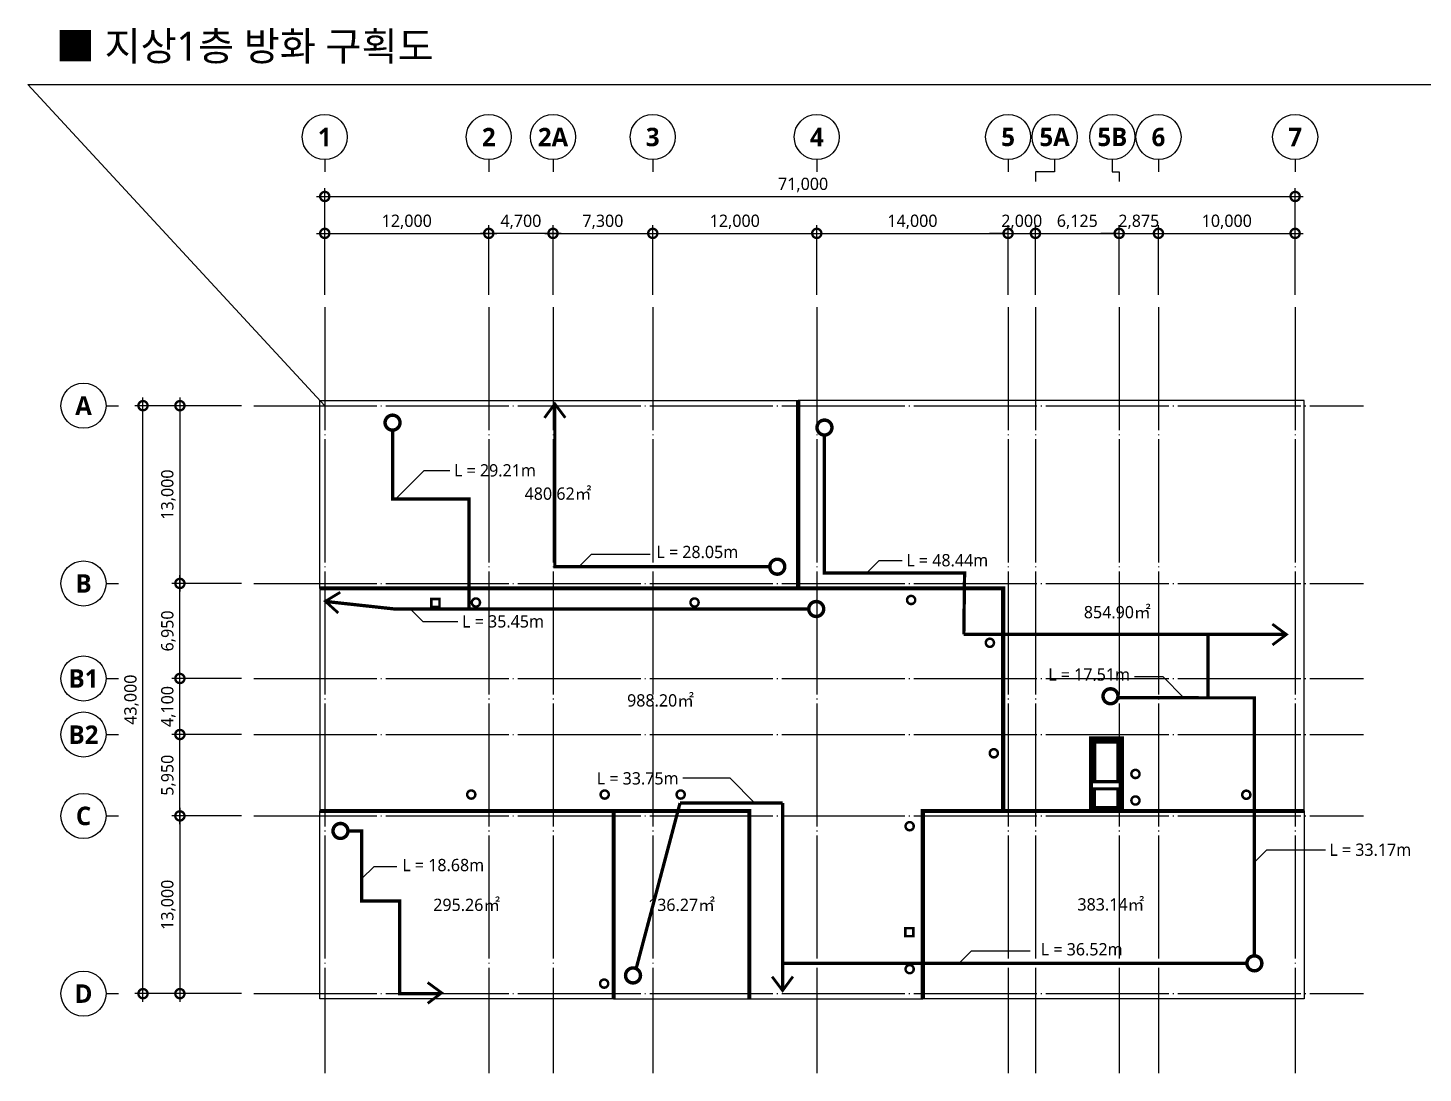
# Model space of a CAD drawing. Header units: millimetres. Extents: x 13950 to 241591, y 6300 to 171900.
# Drawn here: x 13950 to 116034, y 93593 to 170029 of the extents above; entities that cross this region are included whole.
import ezdxf
from ezdxf.enums import TextEntityAlignment as Align

# ---------------------------------------------------------------- set-up
doc = ezdxf.new("R2010")
doc.units = ezdxf.units.MM
doc.header["$LTSCALE"] = 300
for name, pattern in [('CEN-GAUN', [32.2, 30, -1, 0.2, -1]), ('CENTER', [50.800000000000004, 31.75, -6.35, 6.35, -6.35]), ('HID1-GAUN', [2.25, 1.5, -0.75]), ('HIDDEN', [0.375, 0.25, -0.125])]:
    doc.linetypes.add(name, pattern=pattern)
doc.layers.get('DEFPOINTS').update_dxf_attribs({"color": 137})
doc.layers.add('AREA', color=30, linetype='Continuous', plot=False)
for name, color, linetype in [('CEN', 1, 'CEN-GAUN'), ('DIM', 7, 'Continuous'), ('ELE-4', 4, 'Continuous'), ('SYM-BUB', 3, 'Continuous'), ('TEXT', 3, 'Continuous'), ('내화충전구조', 7, 'CEN-GAUN'), ('동선', 6, 'Continuous')]:
    doc.layers.add(name, color=color, linetype=linetype)
doc.layers.add('방화구획', color=1, linetype='Continuous', true_color=0xff0000)
doc.styles.add('$0$스타일1', font='malgun.ttf')
doc.styles.get("Standard").update_dxf_attribs({"font": 'malgun.ttf'})
doc.styles.add('스타일1', font='malgun.ttf')
doc.styles.add('스타일2', font='malgunbd.ttf')
doc.dimstyles.new('CJA', dxfattribs={"dimscale": 300, "dimtxt": 2.7, "dimasz": 1, "dimexe": 2, "dimexo": 3, "dimgap": 1, "dimtad": 1, "dimdec": 0, "dimzin": 1, "dimdsep": 46, "dimlunit": 6, "dimtxsty": '$0$스타일1', "dimblk": 'CJDOT', "dimcen": 0.09, "dimdle": 1, "dimclrd": 256, "dimclre": 256, "dimclrt": 3, "dimadec": 0, "dimazin": 0, "dimtfac": 1, "dimtdec": 0, "dimtix": 1, "dimtmove": 2, "dimatfit": 3, "dimldrblk": 'CJDOT', "dimfxl": 1, "dimtolj": 1, "dimtzin": 1, "dimarcsym": 0})

# ---------------------------------------------------------------- blocks, each defined once
blk = doc.blocks.new('_DotSmall')
at = {"color": 0, "linetype": 'ByBlock', "const_width": 0.5}
blk.add_lwpolyline([(-0.0625, 0, 1), (0.0625, 0, 1)], format="xyb", close=True, dxfattribs=at)
blk = doc.blocks.new('*D7')
at = {"layer": 'DEFPOINTS', "color": 0, "transparency": 16777216}
for p in [(106670.5488090858, 157701.5799068446), (35670.54880908557, 149601.5799068439), (106670.5488090858, 149601.5799068439)]:
    blk.add_point(p, dxfattribs=at)
at = {"layer": 'DIM', "color": 7, "lineweight": -2, "transparency": 16777216}
for p, q in [((35670.54880908557, 150501.5799068439), (35670.54880908557, 158301.5799068446)), ((106670.5488090858, 150501.5799068439), (106670.5488090858, 158301.5799068446)), ((35070.54880908557, 157701.5799068446), (107270.5488090858, 157701.5799068446))]:
    blk.add_line(p, q, dxfattribs=at)
at = {"layer": 'DIM', "color": 7, "lineweight": -2, "transparency": 16777216, "xscale": 1350, "yscale": 1350, "zscale": 1350, "rotation": 180}
blk.add_blockref('_DotSmall', (35670.54880908557, 157701.5799068446), dxfattribs=at)
at = {"layer": 'DIM', "color": 7, "lineweight": -2, "transparency": 16777216, "xscale": 1350, "yscale": 1350, "zscale": 1350}
blk.add_blockref('_DotSmall', (106670.5488090858, 157701.5799068446), dxfattribs=at)
at = {"layer": 'DIM', "color": 3, "transparency": 16777216, "insert": (70670.54880908568, 158544.5146894533), "char_height": 900, "attachment_point": 5, "style": '스타일1'}
blk.add_mtext('\\A1;71,000', dxfattribs=at)
blk = doc.blocks.new('CJDOT')
blk.add_line((-2, -2.7e-15), (2, 2.7e-15))
at = {"const_width": 0.5}
blk.add_lwpolyline([(-0.25, 0, 1), (0.25, 0, 1)], format="xyb", close=True, dxfattribs=at)
blk = doc.blocks.new('*D8')
at = {"layer": 'DEFPOINTS', "color": 0, "transparency": 16777216}
for p in [(106670.5488090858, 155001.5799068439), (96670.54880908557, 149601.5799068439), (106670.5488090858, 149601.5799068439)]:
    blk.add_point(p, dxfattribs=at)
at = {"layer": 'DIM', "color": 7, "lineweight": -2, "transparency": 16777216}
for p, q in [((96670.54880908557, 150501.5799068439), (96670.54880908557, 155601.5799068439)), ((106670.5488090858, 150501.5799068439), (106670.5488090858, 155601.5799068439)), ((96070.54880908557, 155001.5799068439), (107270.5488090858, 155001.5799068439))]:
    blk.add_line(p, q, dxfattribs=at)
at = {"layer": 'DIM', "color": 7, "lineweight": -2, "transparency": 16777216, "xscale": 1350, "yscale": 1350, "zscale": 1350, "rotation": 180}
blk.add_blockref('_DotSmall', (96670.54880908557, 155001.5799068439), dxfattribs=at)
at = {"layer": 'DIM', "color": 7, "lineweight": -2, "transparency": 16777216, "xscale": 1350, "yscale": 1350, "zscale": 1350}
blk.add_blockref('_DotSmall', (106670.5488090858, 155001.5799068439), dxfattribs=at)
at = {"layer": 'DIM', "color": 3, "transparency": 16777216, "insert": (101670.5488090857, 155844.5146894526), "char_height": 900, "attachment_point": 5, "style": '스타일1'}
blk.add_mtext('\\A1;10,000', dxfattribs=at)
blk = doc.blocks.new('*D9')
at = {"layer": 'DEFPOINTS', "color": 0, "transparency": 16777216}
for p in [(85670.54880908557, 155001.5799068439), (71670.54880908557, 149601.5799068439), (85670.54880908557, 149601.5799068439)]:
    blk.add_point(p, dxfattribs=at)
at = {"layer": 'DIM', "color": 7, "lineweight": -2, "transparency": 16777216}
for p, q in [((71670.54880908557, 150501.5799068439), (71670.54880908557, 155601.5799068439)), ((85670.54880908557, 150501.5799068439), (85670.54880908557, 155601.5799068439)), ((71070.54880908557, 155001.5799068439), (86270.54880908557, 155001.5799068439))]:
    blk.add_line(p, q, dxfattribs=at)
at = {"layer": 'DIM', "color": 7, "lineweight": -2, "transparency": 16777216, "xscale": 1350, "yscale": 1350, "zscale": 1350, "rotation": 180}
blk.add_blockref('_DotSmall', (71670.54880908557, 155001.5799068439), dxfattribs=at)
at = {"layer": 'DIM', "color": 7, "lineweight": -2, "transparency": 16777216, "xscale": 1350, "yscale": 1350, "zscale": 1350}
blk.add_blockref('_DotSmall', (85670.54880908557, 155001.5799068439), dxfattribs=at)
at = {"layer": 'DIM', "color": 3, "transparency": 16777216, "insert": (78670.54880908557, 155844.5146894526), "char_height": 900, "attachment_point": 5, "style": '스타일1'}
blk.add_mtext('\\A1;14,000', dxfattribs=at)
blk = doc.blocks.new('*D10')
at = {"layer": 'DEFPOINTS', "color": 0, "transparency": 16777216}
for p in [(71670.54880908557, 155001.5799068439), (59670.54880908557, 149601.5799068439), (71670.54880908557, 149601.5799068439)]:
    blk.add_point(p, dxfattribs=at)
at = {"layer": 'DIM', "color": 7, "lineweight": -2, "transparency": 16777216}
for p, q in [((59670.54880908557, 150501.5799068439), (59670.54880908557, 155601.5799068439)), ((71670.54880908557, 150501.5799068439), (71670.54880908557, 155601.5799068439)), ((59070.54880908557, 155001.5799068439), (72270.54880908557, 155001.5799068439))]:
    blk.add_line(p, q, dxfattribs=at)
at = {"layer": 'DIM', "color": 7, "lineweight": -2, "transparency": 16777216, "xscale": 1350, "yscale": 1350, "zscale": 1350, "rotation": 180}
blk.add_blockref('_DotSmall', (59670.54880908557, 155001.5799068439), dxfattribs=at)
at = {"layer": 'DIM', "color": 7, "lineweight": -2, "transparency": 16777216, "xscale": 1350, "yscale": 1350, "zscale": 1350}
blk.add_blockref('_DotSmall', (71670.54880908557, 155001.5799068439), dxfattribs=at)
at = {"layer": 'DIM', "color": 3, "transparency": 16777216, "insert": (65670.54880908557, 155844.5146894526), "char_height": 900, "attachment_point": 5, "style": '스타일1'}
blk.add_mtext('\\A1;12,000', dxfattribs=at)
blk = doc.blocks.new('*D11')
at = {"layer": 'DEFPOINTS', "color": 0, "transparency": 16777216}
for p in [(47670.54880908557, 155001.5799068439), (35670.54880908557, 149601.5799068439), (47670.54880908557, 149601.5799068439)]:
    blk.add_point(p, dxfattribs=at)
at = {"layer": 'DIM', "color": 7, "lineweight": -2, "transparency": 16777216}
for p, q in [((35670.54880908557, 150501.5799068439), (35670.54880908557, 155601.5799068439)), ((47670.54880908557, 150501.5799068439), (47670.54880908557, 155601.5799068439)), ((35070.54880908557, 155001.5799068439), (48270.54880908557, 155001.5799068439))]:
    blk.add_line(p, q, dxfattribs=at)
at = {"layer": 'DIM', "color": 7, "lineweight": -2, "transparency": 16777216, "xscale": 1350, "yscale": 1350, "zscale": 1350, "rotation": 180}
blk.add_blockref('_DotSmall', (35670.54880908557, 155001.5799068439), dxfattribs=at)
at = {"layer": 'DIM', "color": 7, "lineweight": -2, "transparency": 16777216, "xscale": 1350, "yscale": 1350, "zscale": 1350}
blk.add_blockref('_DotSmall', (47670.54880908557, 155001.5799068439), dxfattribs=at)
at = {"layer": 'DIM', "color": 3, "transparency": 16777216, "insert": (41670.54880908557, 155844.5146894526), "char_height": 900, "attachment_point": 5, "style": '스타일1'}
blk.add_mtext('\\A1;12,000', dxfattribs=at)
blk = doc.blocks.new('NEW_BUB')
at = {"layer": 'SYM-BUB', "color": 6}
blk.add_line((0, 3.000000000000056), (0, 5.68e-14), dxfattribs=at)
blk.add_circle((0, 8.500000000000057), 5.5, dxfattribs=at)
at = {"layer": 'SYM-BUB', "color": 3, "style": '스타일2'}
blk.add_attdef('X', text='', height=4.5, dxfattribs=at).set_placement((0, 8.500000000000057), align=Align.MIDDLE)
blk = doc.blocks.new('*D12')
at = {"layer": 'DEFPOINTS', "color": 0, "transparency": 16777216}
for p in [(22370.54880908519, 142401.5799068429), (30470.54880908577, 142401.5799068429), (30470.54880908571, 99401.57990684279)]:
    blk.add_point(p, dxfattribs=at)
at = {"layer": 'DIM', "color": 7, "lineweight": -2, "transparency": 16777216}
for p, q in [((22370.5488090852, 98801.57990684279), (22370.54880908519, 143001.5799068429)), ((29570.54880908577, 142401.5799068429), (21770.54880908519, 142401.5799068429)), ((29570.54880908571, 99401.57990684279), (21770.5488090852, 99401.57990684279))]:
    blk.add_line(p, q, dxfattribs=at)
at = {"layer": 'DIM', "color": 7, "lineweight": -2, "transparency": 16777216, "xscale": 1350, "yscale": 1350, "zscale": 1350}
for p, rotation in [((22370.54880908519, 142401.5799068429), 90), ((22370.5488090852, 99401.57990684279), 270)]:
    blk.add_blockref('_DotSmall', p, dxfattribs=dict(at, rotation=rotation))
at = {"layer": 'DIM', "color": 3, "transparency": 16777216, "insert": (21530.05967865044, 120901.5799068428), "char_height": 900, "attachment_point": 5, "rotation": 90, "style": '$0$스타일1'}
blk.add_mtext('\\A1;43,000', dxfattribs=at)
blk = doc.blocks.new('*D13')
at = {"layer": 'DEFPOINTS', "color": 0, "transparency": 16777216}
for p in [(30470.54880908577, 142401.5799068429), (25070.54880908514, 129401.5799068428), (30470.54880908572, 129401.5799068428)]:
    blk.add_point(p, dxfattribs=at)
at = {"layer": 'DIM', "color": 7, "lineweight": -2, "transparency": 16777216}
for p, q in [((25070.54880908514, 143001.5799068429), (25070.54880908514, 128801.5799068428)), ((29570.54880908577, 142401.5799068429), (24470.54880908514, 142401.5799068429)), ((29570.54880908572, 129401.5799068428), (24470.54880908514, 129401.5799068428))]:
    blk.add_line(p, q, dxfattribs=at)
at = {"layer": 'DIM', "color": 7, "lineweight": -2, "transparency": 16777216, "xscale": 1350, "yscale": 1350, "zscale": 1350}
for p, rotation in [((25070.54880908514, 142401.5799068429), 90), ((25070.54880908514, 129401.5799068428), 270)]:
    blk.add_blockref('_DotSmall', p, dxfattribs=dict(at, rotation=rotation))
at = {"layer": 'DIM', "color": 3, "transparency": 16777216, "insert": (24227.61402647648, 135901.5799068428), "char_height": 900, "attachment_point": 5, "rotation": 90, "style": '$0$스타일1'}
blk.add_mtext('\\A1;13,000', dxfattribs=at)
blk = doc.blocks.new('*D14')
at = {"layer": 'DEFPOINTS', "color": 0, "transparency": 16777216}
for p in [(30470.54880908571, 112401.5799068433), (25070.54880908513, 99401.57990684279), (30470.54880908571, 99401.57990684279)]:
    blk.add_point(p, dxfattribs=at)
at = {"layer": 'DIM', "color": 7, "lineweight": -2, "transparency": 16777216}
for p, q in [((29570.54880908571, 112401.5799068433), (24470.54880908512, 112401.5799068433)), ((25070.54880908512, 113001.5799068433), (25070.54880908513, 98801.57990684279)), ((29570.54880908571, 99401.57990684279), (24470.54880908512, 99401.57990684279))]:
    blk.add_line(p, q, dxfattribs=at)
at = {"layer": 'DIM', "color": 7, "lineweight": -2, "transparency": 16777216, "xscale": 1350, "yscale": 1350, "zscale": 1350}
for p, rotation in [((25070.54880908512, 112401.5799068433), 90), ((25070.54880908513, 99401.57990684279), 270)]:
    blk.add_blockref('_DotSmall', p, dxfattribs=dict(at, rotation=rotation))
at = {"layer": 'DIM', "color": 3, "transparency": 16777216, "insert": (24227.61402647645, 105901.579906843), "char_height": 900, "attachment_point": 5, "rotation": 90, "style": '$0$스타일1'}
blk.add_mtext('\\A1;13,000', dxfattribs=at)
blk = doc.blocks.new('fire1')
at = {"layer": 'AREA'}
for points in [[(-71802.5000000003, 43802.49999999974), (-36797.50000000035, 43802.49999999991), (-36797.50000000029, 30072.50000000026), (-71802.50000000023, 30072.50000000023)], [(232.4999999998399, 13797.50000000032), (232.4999999998399, 43802.50000000012), (-36797.50000000035, 43802.49999999991), (-36797.50000000033, 30072.50000000026), (-21797.50000000023, 30072.50000000033), (-21797.50000000023, 13797.50000000032), (-15372.49999973635, 13797.50000000032), (-15372.49999924822, 19097.50000000032), (-13097.5000002505, 19097.50000000032), (-13097.50000073863, 13797.50000000032)], [(-71802.50000000023, 30072.50000000023), (-71802.50000000023, 13797.5000000002), (-40372.50000000029, 13797.5000000002), (-40372.50000000029, 67.49999999962165), (-27672.50000000026, 67.49999999962165), (-27672.50000000026, 13797.50000000032), (-21797.50000000023, 13797.50000000032), (-21797.50000000023, 30072.50000000033)], [(-71802.50000000023, 13797.5000000002), (-50297.5000000003, 13797.5000000002), (-50297.5000000003, 67.49999999962165), (-71802.50000000023, 67.49999999962165)], [(-50297.5000000003, 67.49999999962165), (-40372.50000000029, 67.49999999962165), (-40372.50000000029, 13797.5000000002), (-50297.5000000003, 13797.5000000002)], [(-27672.50000000026, 13797.50000000032), (232.5, 13797.50000000032), (232.5, 67.5), (-27672.50000000026, 67.5)]]:
    blk.add_lwpolyline(points, close=True, dxfattribs=at)
blk.add_lwpolyline([(-50297.5000000003, 13797.5000000002), (-50297.5000000003, 67.49999999962165)], dxfattribs=at)
at = {"layer": '방화구획', "linetype": 'HIDDEN', "ltscale": 5, "const_width": 300}
for points in [[(-71802.50000000023, 30072.50000000023), (-36797.50000000029, 30072.50000000038), (-36797.50000000035, 43802.49999999991)], [(-36797.50000000028, 30072.50000000026), (-21797.50000000023, 30072.50000000033), (-21797.50000000023, 13797.50000000032)], [(-40372.50000000029, 67.49999999962165), (-40372.50000000029, 13797.5000000002), (-71802.50000000023, 13797.50000000019)], [(-50297.5000000003, 13797.5000000002), (-50297.5000000003, 67.49999999962165)], [(232.5, 13797.50000000032), (-27672.50000000026, 13797.50000000032), (-27672.50000000026, 67.49999999962165)]]:
    blk.add_lwpolyline(points, dxfattribs=at)
at = {"layer": '방화구획', "const_width": 180}
for points in [[(-28270.77138019691, 29079.45566759237, 629.310019112336), (-28271.70844827552, 29077.8059828859)], [(-60115.55770190828, 28894.19720486029, 629.310019112336), (-60116.49476998689, 28892.54752015382)], [(-44118.71520641656, 28894.19720486029, 629.310019112336), (-44119.65227449517, 28892.54752015382)], [(-22509.07154653198, 25948.1134534022, 629.310019112336), (-22510.00861461059, 25946.46376869573)], [(-22221.71854421892, 17867.00698205667, 629.310019112336), (-22222.65561229753, 17865.3572973502)], [(-11858.15284120847, 16356.24710212482, 629.310019112336), (-11859.08990928708, 16354.59741741835)], [(-60456.16436415766, 14849.64492668329, 629.310019112336), (-60457.10143223627, 14847.99524197682)], [(-50692.45819277887, 14849.64492668329, 629.310019112336), (-50693.39526085748, 14847.99524197682)], [(-45133.50658169407, 14849.64492668329, 629.310019112336), (-45134.44364977268, 14847.99524197682)], [(-3746.945471540152, 14835.42860278436, 629.310019112336), (-3747.88253961876, 14833.77891807789)], [(-11858.15284120847, 14414.39666439543, 629.310019112336), (-11859.08990928708, 14412.74697968896)], [(-28380.07390618324, 12534.75333507698, 629.310019112336), (-28381.01097426185, 12533.10365037051)], [(-28380.07390618324, 2082.874063345735, 629.310019112336), (-28381.01097426185, 2081.224378639265)], [(-50732.65575555219, 1022.920669784362, 629.310019112336), (-50733.5928236308, 1021.270985077892)]]:
    blk.add_lwpolyline(points, format="xyb", dxfattribs=at)
at = {"layer": '방화구획', "linetype": 'HIDDEN', "const_width": 180}
for points in [[(-63637.21341661559, 29299.34641726108), (-63043.35776449935, 29299.34641726108), (-63043.35776449935, 28713.54821009727), (-63637.21341661559, 28713.54821009727)], [(-28959.19393119481, 5228.650644944311), (-28365.33827907857, 5228.650644944311), (-28365.33827907857, 4642.852437780501), (-28959.19393119481, 4642.852437780501)]]:
    blk.add_lwpolyline(points, close=True, dxfattribs=at).dxf.unprotected_set("ltscale", 0)
at = {"layer": '방화구획', "linetype": 'HIDDEN', "ltscale": 5, "const_width": 300}
blk.add_lwpolyline([(-15372.49999924822, 19097.50000000032), (-13097.5000002505, 19097.50000000032), (-13097.50000073863, 13797.50000000032), (-15372.49999973635, 13797.50000000032)], close=True, dxfattribs=at)
at = {"layer": '방화구획'}
for s, p in [('480.62㎡', (-54365.00000000028, 37002.5)), ('854.90㎡', (-13445.95099711281, 28336.43550710448)), ('988.20㎡', (-46866.64933824319, 21882.50000000096)), ('295.26㎡', (-61050.00000000026, 6932.499999999913)), ('136.27㎡', (-45335.0000000003, 6932.499999999913)), ('383.14㎡', (-13915.7380574116, 6964.474831510743))]:
    blk.add_text(s, height=900, dxfattribs=at).set_placement(p, align=Align.MIDDLE_CENTER)
blk = doc.blocks.new('*D27')
at = {"layer": 'DEFPOINTS', "color": 0, "transparency": 16777216}
for p in [(25069.92380908521, 118351.5799068432), (30470.54865239306, 118351.5799068432), (30470.54865239306, 112401.5799068432)]:
    blk.add_point(p, dxfattribs=at)
at = {"layer": 'DIM', "color": 7, "lineweight": -2, "transparency": 16777216}
for p, q in [((25069.92380908521, 111801.5799068432), (25069.92380908521, 118951.5799068432)), ((29570.54865239306, 118351.5799068432), (24469.9238090852, 118351.5799068432)), ((29570.54865239306, 112401.5799068432), (24469.9238090852, 112401.5799068432))]:
    blk.add_line(p, q, dxfattribs=at)
at = {"layer": 'DIM', "color": 7, "lineweight": -2, "transparency": 16777216, "xscale": 1350, "yscale": 1350, "zscale": 1350}
for p, rotation in [((25069.92380908521, 118351.5799068432), 90), ((25069.92380908521, 112401.5799068432), 270)]:
    blk.add_blockref('_DotSmall', p, dxfattribs=dict(at, rotation=rotation))
at = {"layer": 'DIM', "color": 3, "transparency": 16777216, "insert": (24229.43467865045, 115376.5799068432), "char_height": 900, "attachment_point": 5, "rotation": 90, "style": '$0$스타일1'}
blk.add_mtext('\\A1;5,950', dxfattribs=at)
blk = doc.blocks.new('*D28')
at = {"layer": 'DEFPOINTS', "color": 0, "transparency": 16777216}
for p in [(25070.54880908517, 122451.5799068432), (30470.54865239306, 122451.5799068432), (30470.54865239306, 118351.5799068432)]:
    blk.add_point(p, dxfattribs=at)
at = {"layer": 'DIM', "color": 7, "lineweight": -2, "transparency": 16777216}
for p, q in [((25070.54880908517, 117751.5799068432), (25070.54880908516, 123051.5799068432)), ((29570.54865239306, 122451.5799068432), (24470.54880908516, 122451.5799068432)), ((29570.54865239306, 118351.5799068432), (24470.54880908516, 118351.5799068432))]:
    blk.add_line(p, q, dxfattribs=at)
at = {"layer": 'DIM', "color": 7, "lineweight": -2, "transparency": 16777216, "xscale": 1350, "yscale": 1350, "zscale": 1350}
for p, rotation in [((25070.54880908517, 122451.5799068432), 90), ((25070.54880908517, 118351.5799068432), 270)]:
    blk.add_blockref('_DotSmall', p, dxfattribs=dict(at, rotation=rotation))
at = {"layer": 'DIM', "color": 3, "transparency": 16777216, "insert": (24227.6140264765, 120401.5799068432), "char_height": 900, "attachment_point": 5, "rotation": 90, "style": '$0$스타일1'}
blk.add_mtext('\\A1;4,100', dxfattribs=at)
blk = doc.blocks.new('*D29')
at = {"layer": 'DEFPOINTS', "color": 0, "transparency": 16777216}
for p in [(25070.54880908521, 129401.5799068428), (30470.54880908572, 129401.5799068428), (30470.54865239306, 122451.5799068432)]:
    blk.add_point(p, dxfattribs=at)
at = {"layer": 'DIM', "color": 7, "lineweight": -2, "transparency": 16777216}
for p, q in [((25070.54880908521, 121851.5799068432), (25070.54880908521, 130001.5799068428)), ((29570.54880908572, 129401.5799068428), (24470.5488090852, 129401.5799068428)), ((29570.54865239306, 122451.5799068432), (24470.54880908521, 122451.5799068432))]:
    blk.add_line(p, q, dxfattribs=at)
at = {"layer": 'DIM', "color": 7, "lineweight": -2, "transparency": 16777216, "xscale": 1350, "yscale": 1350, "zscale": 1350}
for p, rotation in [((25070.54880908521, 129401.5799068428), 90), ((25070.54880908521, 122451.5799068432), 270)]:
    blk.add_blockref('_DotSmall', p, dxfattribs=dict(at, rotation=rotation))
at = {"layer": 'DIM', "color": 3, "transparency": 16777216, "insert": (24230.05967865045, 125926.579906843), "char_height": 900, "attachment_point": 5, "rotation": 90, "style": '$0$스타일1'}
blk.add_mtext('\\A1;6,950', dxfattribs=at)
blk = doc.blocks.new('*D30')
at = {"layer": 'DEFPOINTS', "color": 0, "transparency": 16777216}
for p in [(47670.54880908557, 155001.5799068439), (47670.54880908557, 149601.5799068439), (52370.54865239287, 149601.5799068439)]:
    blk.add_point(p, dxfattribs=at)
at = {"layer": 'DIM', "color": 7, "lineweight": -2, "transparency": 16777216}
for p, q in [((47670.54880908557, 150501.5799068439), (47670.54880908557, 155601.5799068439)), ((52370.54865239287, 150501.5799068439), (52370.54865239287, 155601.5799068439)), ((52970.54865239287, 155001.5799068439), (47070.54880908557, 155001.5799068439))]:
    blk.add_line(p, q, dxfattribs=at)
at = {"layer": 'DIM', "color": 7, "lineweight": -2, "transparency": 16777216, "xscale": 1350, "yscale": 1350, "zscale": 1350, "rotation": 180}
blk.add_blockref('_DotSmall', (47670.54880908557, 155001.5799068439), dxfattribs=at)
at = {"layer": 'DIM', "color": 7, "lineweight": -2, "transparency": 16777216, "xscale": 1350, "yscale": 1350, "zscale": 1350}
blk.add_blockref('_DotSmall', (52370.54865239287, 155001.5799068439), dxfattribs=at)
at = {"layer": 'DIM', "color": 3, "transparency": 16777216, "insert": (50020.54873073922, 155842.0690372787), "char_height": 900, "attachment_point": 5, "style": '스타일1'}
blk.add_mtext('\\A1;4,700', dxfattribs=at)
blk = doc.blocks.new('*D31')
at = {"layer": 'DEFPOINTS', "color": 0, "transparency": 16777216}
for p in [(59670.54880908557, 155001.5799068439), (52370.54865239287, 149601.5799068439), (59670.54880908557, 149601.5799068439)]:
    blk.add_point(p, dxfattribs=at)
at = {"layer": 'DIM', "color": 7, "lineweight": -2, "transparency": 16777216}
for p, q in [((52370.54865239287, 150501.5799068439), (52370.54865239287, 155601.5799068439)), ((59670.54880908557, 150501.5799068439), (59670.54880908557, 155601.5799068439)), ((51770.54865239287, 155001.5799068439), (60270.54880908557, 155001.5799068439))]:
    blk.add_line(p, q, dxfattribs=at)
at = {"layer": 'DIM', "color": 7, "lineweight": -2, "transparency": 16777216, "xscale": 1350, "yscale": 1350, "zscale": 1350, "rotation": 180}
blk.add_blockref('_DotSmall', (52370.54865239287, 155001.5799068439), dxfattribs=at)
at = {"layer": 'DIM', "color": 7, "lineweight": -2, "transparency": 16777216, "xscale": 1350, "yscale": 1350, "zscale": 1350}
blk.add_blockref('_DotSmall', (59670.54880908557, 155001.5799068439), dxfattribs=at)
at = {"layer": 'DIM', "color": 3, "transparency": 16777216, "insert": (56020.54873073922, 155842.0690372787), "char_height": 900, "attachment_point": 5, "style": '스타일1'}
blk.add_mtext('\\A1;7,300', dxfattribs=at)
blk = doc.blocks.new('*D32')
at = {"layer": 'DEFPOINTS', "color": 0, "transparency": 16777216}
for p in [(87670.54865239287, 155001.5799068439), (85670.54880908557, 149601.5799068439), (87670.54865239287, 149601.5799068439)]:
    blk.add_point(p, dxfattribs=at)
at = {"layer": 'DIM', "color": 7, "lineweight": -2, "transparency": 16777216}
for p, q in [((85670.54880908557, 150501.5799068439), (85670.54880908557, 155601.5799068439)), ((87670.54865239287, 150501.5799068439), (87670.54865239287, 155601.5799068439)), ((85670.54880908557, 155001.5799068439), (84320.54880908557, 155001.5799068439)), ((85670.54880908557, 155001.5799068439), (87670.54865239287, 155001.5799068439)), ((87670.54865239287, 155001.5799068439), (89020.54865239287, 155001.5799068439))]:
    blk.add_line(p, q, dxfattribs=at)
at = {"layer": 'DIM', "color": 7, "lineweight": -2, "transparency": 16777216, "xscale": 1350, "yscale": 1350, "zscale": 1350}
blk.add_blockref('_DotSmall', (85670.54880908557, 155001.5799068439), dxfattribs=at)
at = {"layer": 'DIM', "color": 7, "lineweight": -2, "transparency": 16777216, "xscale": 1350, "yscale": 1350, "zscale": 1350, "rotation": 180}
blk.add_blockref('_DotSmall', (87670.54865239287, 155001.5799068439), dxfattribs=at)
at = {"layer": 'DIM', "color": 3, "transparency": 16777216, "insert": (86670.54873073922, 155842.0690372787), "char_height": 900, "attachment_point": 5, "style": '스타일1'}
blk.add_mtext('\\A1;2,000', dxfattribs=at)
blk = doc.blocks.new('*D33')
at = {"layer": 'DEFPOINTS', "color": 0, "transparency": 16777216}
for p in [(93795.54865239287, 155001.5799068439), (87670.54865239287, 149601.5799068439), (93795.54865239287, 149601.5799068439)]:
    blk.add_point(p, dxfattribs=at)
at = {"layer": 'DIM', "color": 7, "lineweight": -2, "transparency": 16777216}
for p, q in [((87670.54865239287, 150501.5799068439), (87670.54865239287, 155601.5799068439)), ((93795.54865239287, 150501.5799068439), (93795.54865239287, 155601.5799068439)), ((87070.54865239287, 155001.5799068439), (94395.54865239287, 155001.5799068439))]:
    blk.add_line(p, q, dxfattribs=at)
at = {"layer": 'DIM', "color": 7, "lineweight": -2, "transparency": 16777216, "xscale": 1350, "yscale": 1350, "zscale": 1350, "rotation": 180}
blk.add_blockref('_DotSmall', (87670.54865239287, 155001.5799068439), dxfattribs=at)
at = {"layer": 'DIM', "color": 7, "lineweight": -2, "transparency": 16777216, "xscale": 1350, "yscale": 1350, "zscale": 1350}
blk.add_blockref('_DotSmall', (93795.54865239287, 155001.5799068439), dxfattribs=at)
at = {"layer": 'DIM', "color": 3, "transparency": 16777216, "insert": (90733.04865239287, 155844.5146894526), "char_height": 900, "attachment_point": 5, "style": '스타일1'}
blk.add_mtext('\\A1;6,125', dxfattribs=at)
blk = doc.blocks.new('*D34')
at = {"layer": 'DEFPOINTS', "color": 0, "transparency": 16777216}
for p in [(96670.54865239287, 155002.204906844), (93795.54865239287, 149601.5799068439), (96670.54865239287, 149601.5799068439)]:
    blk.add_point(p, dxfattribs=at)
at = {"layer": 'DIM', "color": 7, "lineweight": -2, "transparency": 16777216}
for p, q in [((93795.54865239287, 150501.5799068439), (93795.54865239287, 155602.204906844)), ((96670.54865239287, 150501.5799068439), (96670.54865239287, 155602.204906844)), ((93795.54865239287, 155002.204906844), (92445.54865239287, 155002.204906844)), ((93795.54865239287, 155002.204906844), (96670.54865239287, 155002.204906844)), ((96670.54865239287, 155002.204906844), (98020.54865239287, 155002.204906844))]:
    blk.add_line(p, q, dxfattribs=at)
at = {"layer": 'DIM', "color": 7, "lineweight": -2, "transparency": 16777216, "xscale": 1350, "yscale": 1350, "zscale": 1350}
blk.add_blockref('_DotSmall', (93795.54865239287, 155002.204906844), dxfattribs=at)
at = {"layer": 'DIM', "color": 7, "lineweight": -2, "transparency": 16777216, "xscale": 1350, "yscale": 1350, "zscale": 1350, "rotation": 180}
blk.add_blockref('_DotSmall', (96670.54865239287, 155002.204906844), dxfattribs=at)
at = {"layer": 'DIM', "color": 3, "transparency": 16777216, "insert": (95233.04865239287, 155842.6940372787), "char_height": 900, "attachment_point": 5, "style": '스타일1'}
blk.add_mtext('\\A1;2,875', dxfattribs=at)

msp = doc.modelspace()

# ---------------------------------------------------------------- linework, layer by layer
at = {"layer": 'CEN'}
for p, q in [((35670.54865239287, 149601.5799068439), (35670.54865239287, 93592.95517554006)), ((47670.54865239287, 149601.5799068439), (47670.54865239287, 93592.95517554006)), ((52370.54865239287, 149601.5799068439), (52370.54865239287, 93592.95517554006)), ((59670.54865239287, 149601.5799068439), (59670.54865239287, 93592.95517554006)), ((71670.54865239287, 149601.5799068439), (71670.54865239293, 93592.95517554006)), ((85670.54865239287, 149601.5799068439), (85670.54865239293, 93592.95517554006)), ((87670.54865239287, 149601.5799068439), (87670.54865239293, 93592.95517554006)), ((93795.54865239287, 149601.5799068439), (93795.54865239293, 93592.95517554006)), ((96670.54865239287, 149601.5799068439), (96670.54865239293, 93592.95517554006)), ((106670.5486523931, 149601.5799068439), (106670.5486523932, 93592.95517554006)), ((30470.5486523931, 142401.5799068428), (111670.5486523929, 142401.5799068434)), ((30470.54865239304, 129401.5799068428), (111670.5486523928, 129401.5799068433)), ((30470.54865239304, 122451.5799068432), (111670.5486523928, 122451.5799068437)), ((30470.54865239304, 118351.5799068432), (111670.5486523928, 118351.5799068437)), ((30470.54865239304, 112401.5799068432), (111670.5486523928, 112401.5799068437)), ((30470.54865239304, 99401.57990684271), (111670.5486523928, 99401.57990684324))]:
    msp.add_line(p, q, dxfattribs=at)
at = {"layer": 'DEFPOINTS'}
msp.add_lwpolyline([(35670.54865239293, 142401.5799068429), (13949.99999999988, 165900.0000001312)], dxfattribs=at)
at = {"layer": 'ELE-4'}
msp.add_line((13949.99999999987, 165900.0000001312), (220050.0003133853, 165900.0000001312), dxfattribs=at)
at = {"layer": 'SYM-BUB', "color": 6}
for points in [[(89070.5488090856, 159501.5799068447), (87670.5488090856, 159501.5799068447), (87670.54880908597, 158801.5799068435)], [(93295.5488090856, 159501.5799068447), (93795.5488090856, 159501.5799068447), (93795.5488090858, 158801.5799068435)]]:
    msp.add_lwpolyline(points, dxfattribs=at)
at = {"layer": 'TEXT'}
for points in [[(40867.37461623928, 135582.3462680735), (42954.16993344057, 137670.2192181866), (44822.52869676991, 137670.2192181866)], [(54271.6485415303, 130625.4633121131), (55180.08863721963, 131534.372531409), (59477.85929216503, 131534.372531409)], [(75327.27457846579, 130170.2629746379), (76235.71467415511, 131079.1721939339), (77918.91316716233, 131079.1721939339)], [(41926.96370475431, 127537.5127896113), (42835.40380044363, 126628.6035703154), (45396.76197788538, 126628.6035703154)], [(98515.3941604154, 121065.0833870294), (97009.29393780982, 122571.9613683135), (94908.43391879904, 122571.9613683135)], [(67149.95174840529, 113338.7144471208), (65340.35831357387, 115149.2423662432), (61876.85994538717, 115149.2423662432)], [(103689.5119616875, 109021.4829724114), (104597.9520573769, 109930.3921917074), (108895.7227123223, 109930.3921917074)], [(38370.5491224709, 107801.5799068432), (39278.98921816022, 108710.4891261391), (40954.07910949469, 108710.4891261391)], [(82078.18226386834, 101619.8807489214), (82986.62235955766, 102528.7899682174), (87284.39301450306, 102528.7899682174)]]:
    msp.add_lwpolyline(points, dxfattribs=at)
at = {"layer": '내화충전구조', "linetype": 'CENTER', "ltscale": 0.1, "const_width": 240.0000569611286}
for points in [[(91993.5086323694, 117815.3348473947), (93719.10267265636, 117815.3348473947), (93719.10267265636, 114912.9857544053), (91993.5086323694, 114912.9857544053)], [(93719.03982440458, 114379.398175322), (91990.43312275532, 114379.398175322), (91990.43312275532, 113009.3501353569), (93719.03982440458, 113009.3501353569)]]:
    msp.add_lwpolyline(points, close=True, dxfattribs=at)
at = {"layer": '동선', "color": 6, "const_width": 200}
for points in [[(51745.62683836895, 141509.0773794278), (52503.05241897906, 142538.1556508982), (53270.15713204117, 141516.2721163537)], [(36662.2769905621, 127240.1821655117), (35712.7080807864, 128095.1760161109), (36805.10345241951, 128758.0243781138)], [(105003.2339425595, 126428.4287736175), (106032.3122140299, 125671.0031930074), (105010.4286794853, 124903.8984799453)], [(43197.46105605777, 100217.7728118568), (44226.53932752821, 99460.34723124668), (43204.65579298366, 98693.24251818456)], [(69925.54172909283, 100652.0867659384), (69168.11614848272, 99623.00849446794), (68401.0114354206, 100644.8920290125)]]:
    msp.add_lwpolyline(points, dxfattribs=at).dxf.unprotected_set("ltscale", 0)
at = {"layer": '동선', "linetype": 'HID1-GAUN', "ltscale": 3, "const_width": 240.0000569611286}
for points in [[(68235.14001412265, 130625.4633121131), (52503.05241897906, 130625.4633121131), (52503.05241897906, 142538.1556508982)], [(40630.19413183903, 140615.6417212388), (40630.19413183903, 135582.3462680735), (46228.85635906825, 135582.3462680735), (46228.85635906825, 127537.5127896113)], [(72233.77302686538, 140255.1687424785), (72233.77302686538, 130170.2629746379), (82485.39171485667, 130170.2629746379), (82429.60675612208, 125671.0031930074), (82429.60675612208, 125671.0031930074)], [(40737.84463025368, 127537.5127896113), (35670.5489657782, 128090.8765030416)], [(71084.43293349037, 127537.5127896113), (40737.84463025368, 127537.5127896113)], [(82429.60675612208, 125671.0031930074), (106032.3122140299, 125671.0031930074)], [(103689.5119616875, 102165.8807489214), (103689.5119616875, 121036.1453949772), (100301.2909283325, 121036.1453949772), (100301.2909283325, 125671.0031930074), (100301.2909283325, 125671.0031930074)], [(93698.99032332102, 121052.0383732575), (100301.2909283325, 121036.1453949772)], [(58453.20905184228, 101229.5450479743), (61665.1659097019, 113338.7144471208)], [(61665.1659097019, 113338.7144471208), (69168.11614848272, 113338.7144471208)], [(69168.11614848272, 113338.7144471208), (69168.11614848272, 99623.00849446794)], [(37366.5491224709, 111301.5799068432), (38370.5491224709, 111301.5799068432), (38370.5491224709, 106186.4825888752), (41157.00097270234, 106186.4825888752), (41157.0009727024, 99401.57990684279), (44148.25358614902, 99401.57990684282)], [(103143.5119616875, 101619.8807489214), (69168.51196168753, 101619.8807489214)]]:
    msp.add_lwpolyline(points, dxfattribs=at)
at = {"layer": '동선', "color": 6, "ltscale": 50, "const_width": 252}
for points in [[(41176.19413183903, 141161.6417212388, -1), (40084.19413183903, 141161.6417212388, -1)], [(72779.77302686538, 140801.1687424785, -1), (71687.77302686538, 140801.1687424785, -1)], [(69327.14001412265, 130625.4633121131, -1), (68235.14001412265, 130625.4633121131, -1)], [(72176.40963533235, 127532.4688778603, -1), (71084.40963533235, 127532.4688778603, -1)], [(93708.18618551776, 121151.8247332338, -1), (92616.18618551776, 121151.8247332338, -1)], [(37366.5491224709, 111301.5799068432, -1), (36274.5491224709, 111301.5799068432, -1)], [(104235.5119616875, 101619.8807489214, -1), (103143.5119616875, 101619.8807489214, -1)], [(58770.64357529295, 100733.6883923471, -1), (57678.64357529295, 100733.6883923471, -1)]]:
    msp.add_lwpolyline(points, format="xyb", close=True, dxfattribs=at)

# ---------------------------------------------------------------- block references
at = {"layer": 'SYM-BUB', "xscale": 300, "yscale": 300, "zscale": 300}
for p, values in [((35670.54880908557, 159501.5799068446), {'X': '1'}), ((47670.54880908557, 159501.5799068446), {'X': '2'}), ((52370.54880908557, 159501.5799068446), {'X': '2A'}), ((59670.5488090856, 159501.5799068446), {'X': '3'}), ((71670.5488090856, 159501.5799068446), {'X': '4'}), ((85670.5488090856, 159501.5799068446), {'X': '5'}), ((89070.5488090856, 159501.5799068446), {'X': '5A'}), ((93295.5488090856, 159501.5799068446), {'X': '5B'}), ((96670.54880908554, 159501.5799068447), {'X': '6'}), ((106670.5488090856, 159501.5799068446), {'X': '7'})]:
    msp.add_blockref('NEW_BUB', p, dxfattribs=at).add_auto_attribs(values)
at = {"layer": 'SYM-BUB'}
ref = msp.add_blockref('NEW_BUB', (20570.54880908465, 142401.5857650905), dxfattribs=dict(at, xscale=300, yscale=300, zscale=300, rotation=90))
ref.add_attrib('X', 'A', dxfattribs={"color": 3, "height": 1350, "style": '스타일2'}).set_placement((18020.54880908465, 142401.5857650905), align=Align.MIDDLE)
ref = msp.add_blockref('NEW_BUB', (20570.54880908474, 129401.5857650909), dxfattribs=dict(at, xscale=300, yscale=300, zscale=300, rotation=90))
ref.add_attrib('X', 'B', dxfattribs={"color": 3, "height": 1350, "style": '스타일2'}).set_placement((18020.54880908474, 129401.5857650909), align=Align.MIDDLE)
ref = msp.add_blockref('NEW_BUB', (20570.54880908474, 122451.5857650913), dxfattribs=dict(at, xscale=300, yscale=300, zscale=300, rotation=90))
ref.add_attrib('X', 'B1', dxfattribs={"color": 3, "height": 1350, "style": '스타일2'}).set_placement((18020.54880908474, 122451.5857650913), align=Align.MIDDLE)
ref = msp.add_blockref('NEW_BUB', (20570.54880908474, 118351.5857650913), dxfattribs=dict(at, xscale=300, yscale=300, zscale=300, rotation=90))
ref.add_attrib('X', 'B2', dxfattribs={"color": 3, "height": 1350, "style": '스타일2'}).set_placement((18020.54880908474, 118351.5857650913), align=Align.MIDDLE)
ref = msp.add_blockref('NEW_BUB', (20570.54880908482, 112401.5857650909), dxfattribs=dict(at, xscale=300, yscale=300, zscale=300, rotation=90))
ref.add_attrib('X', 'C', dxfattribs={"color": 3, "height": 1350, "style": '스타일2'}).set_placement((18020.54880908482, 112401.5857650909), align=Align.MIDDLE)
ref = msp.add_blockref('NEW_BUB', (20570.54880908491, 99401.58576509039), dxfattribs=dict(at, xscale=300, yscale=300, zscale=300, rotation=90))
ref.add_attrib('X', 'D', dxfattribs={"color": 3, "height": 1350, "style": '스타일2'}).set_placement((18020.54880908491, 99401.58576509039), align=Align.MIDDLE)
at = {"layer": '방화구획'}
msp.add_blockref('fire1', (107105.5488090858, 98966.57990684322), dxfattribs=at)

# ---------------------------------------------------------------- texts
at = {"layer": 'TEXT', "style": '스타일1'}
msp.add_text('■ 지상1층 방화 구획도', height=2100, dxfattribs=at).set_placement((15988.35444890857, 167642.520992532))
at = {"layer": 'TEXT'}
for s, p in [('L = 29.21m', (48123.12174184568, 137674.6431909817)), ('L = 28.05m', (62928.84389054746, 131705.2530102638)), ('L = 48.44m', (81219.5062122381, 131101.5799068444)), ('L = 35.45m', (48716.20288025565, 126628.6035703154)), ('L = 17.51m', (91596.85097478883, 122741.2669569294)), ('L = 33.75m', (58565.06292373425, 115149.2423662432)), ('L = 33.17m', (112170.062324203, 109930.3921917074)), ('L = 18.68m', (44339.87613588304, 108806.3384488045)), ('L = 36.52m', (91055.47197164863, 102647.9849855837))]:
    msp.add_text(s, height=900, dxfattribs=at).set_placement(p, align=Align.MIDDLE_CENTER)

# ---------------------------------------------------------------- dimensions: what is measured, and where the dimension line sits
at = {"layer": 'DIM'}
dim = msp.add_linear_dim(base=(106670.5488090858, 157701.5799068446), p1=(35670.54880908557, 149601.5799068439), p2=(106670.5488090858, 149601.5799068439), angle=180, dimstyle='CJA', override={"dimtxt": 3, "dimasz": 4.5, "dimtxsty": '스타일1', "dimblk1": 'DotSmall', "dimblk2": 'DotSmall', "dimsah": 1, "dimdle": 2, "dimclrd": 7, "dimclre": 7}, dxfattribs=at)
dim.commit()
dim.dimension.update_dxf_attribs({"geometry": '*D7', "text_midpoint": (70670.54880908568, 158544.5146894533), "dimtype": 160})
for base, p1, p2, picture, middle in [((47670.54880908557, 155001.5799068439), (35670.54880908557, 149601.5799068439), (47670.54880908557, 149601.5799068439), '*D11', (41670.54880908557, 155844.5146894526)), ((47670.54880908557, 155001.5799068439), (52370.54865239287, 149601.5799068439), (47670.54880908557, 149601.5799068439), '*D30', (50020.54873073922, 155842.0690372787)), ((59670.54880908557, 155001.5799068439), (52370.54865239287, 149601.5799068439), (59670.54880908557, 149601.5799068439), '*D31', (56020.54873073922, 155842.0690372787)), ((71670.54880908557, 155001.5799068439), (59670.54880908557, 149601.5799068439), (71670.54880908557, 149601.5799068439), '*D10', (65670.54880908557, 155844.5146894526)), ((85670.54880908557, 155001.5799068439), (71670.54880908557, 149601.5799068439), (85670.54880908557, 149601.5799068439), '*D9', (78670.54880908557, 155844.5146894526)), ((87670.54865239287, 155001.5799068439), (85670.54880908557, 149601.5799068439), (87670.54865239287, 149601.5799068439), '*D32', (86670.54873073922, 155842.0690372787)), ((93795.54865239287, 155001.5799068439), (87670.54865239287, 149601.5799068439), (93795.54865239287, 149601.5799068439), '*D33', (90733.04865239287, 155844.5146894526)), ((96670.54865239287, 155002.204906844), (93795.54865239287, 149601.5799068439), (96670.54865239287, 149601.5799068439), '*D34', (95233.04865239287, 155842.6940372787)), ((106670.5488090858, 155001.5799068439), (96670.54880908557, 149601.5799068439), (106670.5488090858, 149601.5799068439), '*D8', (101670.5488090857, 155844.5146894526))]:
    dim = msp.add_linear_dim(base=base, p1=p1, p2=p2, dimstyle='CJA', override={"dimtxt": 3, "dimasz": 4.5, "dimtxsty": '스타일1', "dimblk1": 'DotSmall', "dimblk2": 'DotSmall', "dimsah": 1, "dimdle": 2, "dimclrd": 7, "dimclre": 7}, dxfattribs=at)
    dim.commit()
    dim.dimension.update_dxf_attribs({"geometry": picture, "text_midpoint": middle})
for base, p1, p2, angle, override, picture, middle in [((22370.54880908519, 142401.5799068429), (30470.5488090857, 99401.57990684273), (30470.54880908575, 142401.5799068428), 270, {"dimscale": 300, "dimtxt": 3, "dimasz": 4.5, "dimblk1": 'DotSmall', "dimblk2": 'DotSmall', "dimsah": 1, "dimdle": 2, "dimclrd": 7, "dimclre": 7}, '*D12', (21530.05967865044, 120901.5799068428)), ((25070.54880908514, 129401.5799068428), (30470.54880908575, 142401.5799068428), (30470.5488090857, 129401.5799068428), 90, {"dimscale": 300, "dimtxt": 3, "dimasz": 4.5, "dimblk1": 'DotSmall', "dimblk2": 'DotSmall', "dimsah": 1, "dimdle": 2, "dimclrd": 7, "dimclre": 7}, '*D13', (24227.61402647648, 135901.5799068428)), ((25070.54880908521, 129401.5799068428), (30470.54865239304, 122451.5799068432), (30470.5488090857, 129401.5799068428), 90, {"dimtxt": 3, "dimasz": 4.5, "dimblk1": 'DotSmall', "dimblk2": 'DotSmall', "dimsah": 1, "dimdle": 2, "dimclrd": 7, "dimclre": 7}, '*D29', (24230.05967865045, 125926.579906843)), ((25070.54880908517, 122451.5799068432), (30470.54865239304, 118351.5799068432), (30470.54865239304, 122451.5799068432), 90, {"dimtxt": 3, "dimasz": 4.5, "dimblk1": 'DotSmall', "dimblk2": 'DotSmall', "dimsah": 1, "dimdle": 2, "dimclrd": 7, "dimclre": 7}, '*D28', (24227.6140264765, 120401.5799068432)), ((25069.92380908521, 118351.5799068432), (30470.54865239304, 112401.5799068432), (30470.54865239304, 118351.5799068432), 90, {"dimtxt": 3, "dimasz": 4.5, "dimblk1": 'DotSmall', "dimblk2": 'DotSmall', "dimsah": 1, "dimdle": 2, "dimclrd": 7, "dimclre": 7}, '*D27', (24229.43467865045, 115376.5799068432)), ((25070.54880908513, 99401.57990684279), (30470.5488090857, 112401.5799068432), (30470.5488090857, 99401.57990684273), 270, {"dimscale": 300, "dimtxt": 3, "dimasz": 4.5, "dimblk1": 'DotSmall', "dimblk2": 'DotSmall', "dimsah": 1, "dimdle": 2, "dimclrd": 7, "dimclre": 7}, '*D14', (24227.61402647645, 105901.579906843))]:
    dim = msp.add_linear_dim(base=base, p1=p1, p2=p2, angle=angle, dimstyle='CJA', override=override, dxfattribs=at)
    dim.commit()
    dim.dimension.update_dxf_attribs({"geometry": picture, "text_midpoint": middle})

doc.saveas('drawing.dxf')
